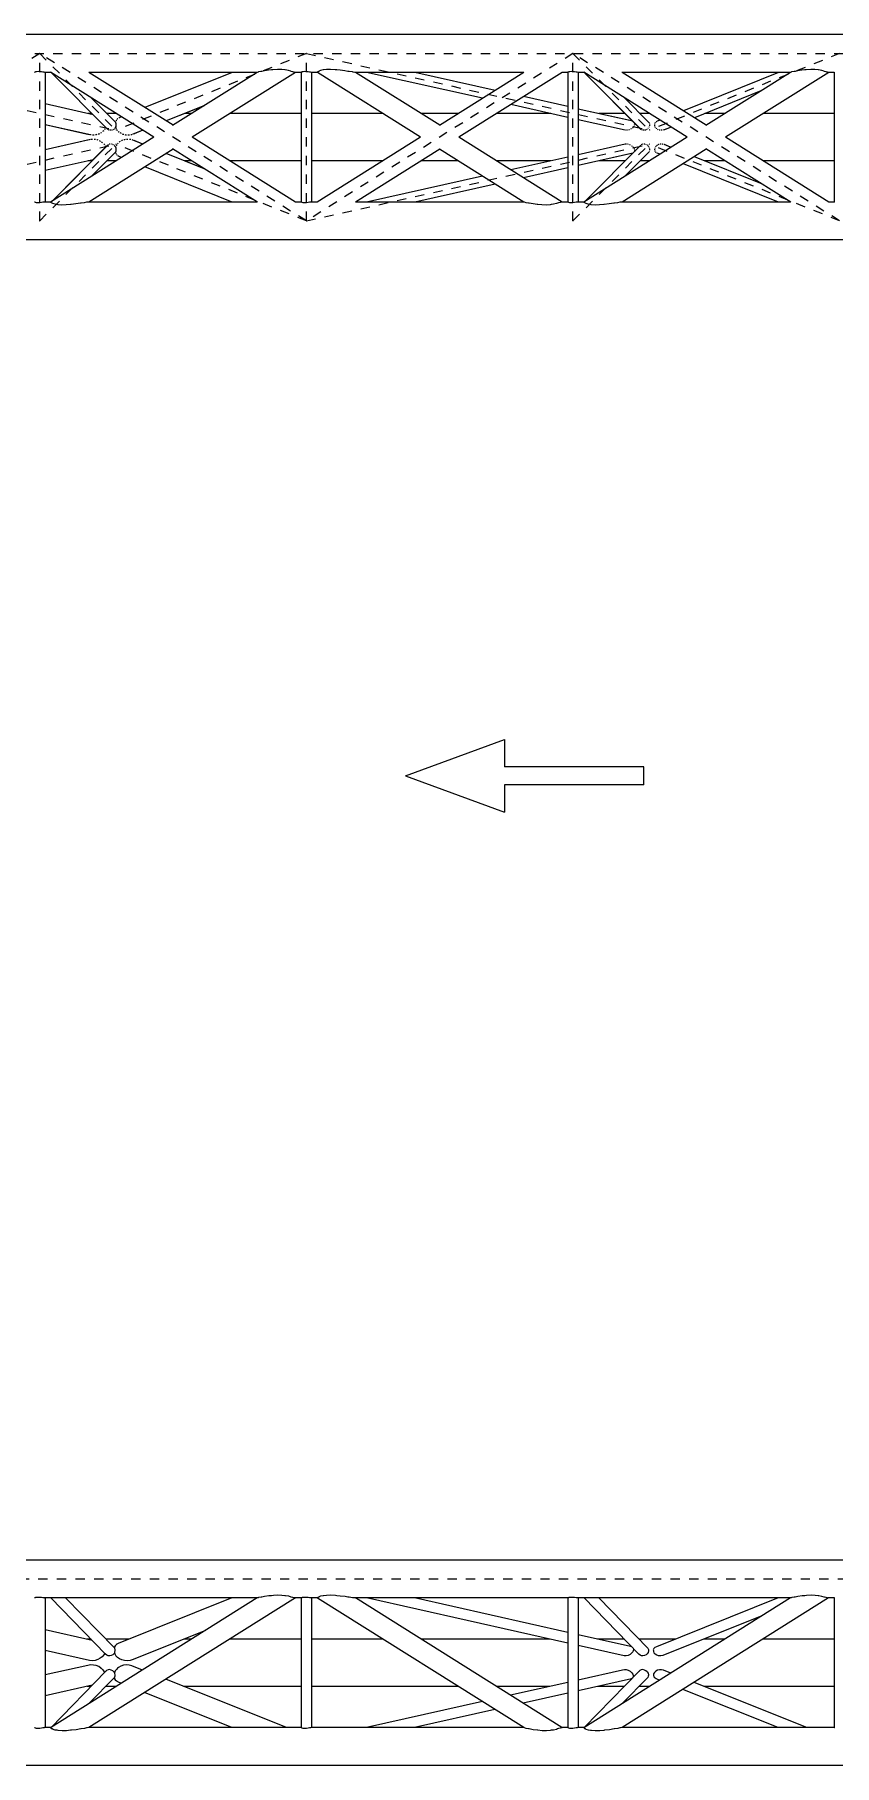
# Model space of a CAD drawing. Header units: millimetres. Extents: x 149919 to 150445, y 136651 to 136866.
# Drawn here: x 150222.56 to 150231.16, y 136741.07 to 136759.68 of the extents above; entities that cross this region are included whole.
import ezdxf

# ---------------------------------------------------------------- set-up
doc = ezdxf.new("R2010")
doc.units = ezdxf.units.MM
doc.header["$LTSCALE"] = 0.25
doc.linetypes.add('CENTER', pattern=[50.8, 31.75, -6.35, 6.35, -6.35])
doc.linetypes.add('XKITLINE00', pattern=[0])

# ---------------------------------------------------------------- blocks, each defined once
blk = doc.blocks.new('çatıı')
at = {"color": 8, "linetype": 'XKITLINE00'}
for p, q in [((9008.6, 10930.6), (7574.7, 10930.6)), ((8074.7, 10890.1), (8074.4, 10890)), ((8075.1, 10890.2), (8074.7, 10890.1)), ((8075.5, 10890.4), (8075.1, 10890.2)), ((8076.8, 10890.6), (8075.5, 10890.4)), ((8078.4, 10890.8), (8076.8, 10890.6)), ((8080.1, 10890.7), (8078.4, 10890.8)), ((8081.9, 10890.5), (8080.1, 10890.7)), ((8083.5, 10890.2), (8081.9, 10890.5)), ((8083.6, 10890.2), (8083.5, 10890.2)), ((8084.8, 10890.1), (8083.6, 10890.2)), ((8085.6, 10889.9), (8084.8, 10890.1)), ((8091.9, 10890), (8085.6, 10890)), ((8085.8, 10890), (8085.6, 10889.9)), ((8085.6, 10889.9), (8085.6, 10889.9)), ((8085.8, 10890), (8085.8, 10750.6)), ((8085.8, 10890), (8085.8, 10750.6)), ((8203, 10820.3), (8091.6, 10890.1)), ((8093, 10889.3), (8152.4, 10829.5)), ((8093.1, 10889.3), (8153.2, 10828.7)), ((8314, 10890), (8132.8, 10890)), ((8223.5, 10833.2), (8133.1, 10890)), ((8287.2, 10890), (8193.3, 10852.2)), ((8314.1, 10890), (8223, 10832.9)), ((8355.2, 10890), (8244.1, 10820.3)), ((8314.9, 10890.2), (8314.1, 10890)), ((8315.3, 10890.4), (8314.9, 10890.2)), ((8318, 10890.9), (8315.3, 10890.4)), ((8319.2, 10891.1), (8318, 10890.9)), ((8321.8, 10891.7), (8319.2, 10891.1)), ((8326.2, 10892.3), (8321.8, 10891.7)), ((8329.3, 10892.6), (8326.2, 10892.3)), ((8331, 10892.8), (8329.3, 10892.6)), ((8335.9, 10893.1), (8331, 10892.8)), ((8340.4, 10893), (8335.9, 10893.1)), ((8343.7, 10892.6), (8340.4, 10893)), ((8344.2, 10892.6), (8343.7, 10892.6)), ((8347.6, 10892), (8344.2, 10892.6)), ((8350.2, 10891.3), (8347.6, 10892)), ((8350.4, 10891.1), (8350.2, 10891.3)), ((8352.3, 10890.7), (8350.4, 10891.1)), ((8353.3, 10890.2), (8352.3, 10890.7)), ((8353.8, 10890.1), (8353.3, 10890.2)), ((8354.8, 10889.9), (8353.8, 10890.1)), ((8361.2, 10890), (8354.6, 10890)), ((8355.1, 10890), (8354.8, 10889.9)), ((8354.8, 10889.9), (8354.8, 10889.9)), ((8361.2, 10890.1), (8361.2, 10750.5)), ((8361.5, 10890.1), (8361.2, 10890)), ((8361.2, 10890), (8361.2, 10750.6)), ((8361.9, 10890.2), (8361.5, 10890.1)), ((8362.3, 10890.4), (8361.9, 10890.2)), ((8363.6, 10890.6), (8362.3, 10890.4)), ((8365.2, 10890.8), (8363.6, 10890.6)), ((8366.9, 10890.7), (8365.2, 10890.8)), ((8368.7, 10890.5), (8366.9, 10890.7)), ((8370.3, 10890.2), (8368.7, 10890.5)), ((8370.4, 10890.2), (8370.3, 10890.2)), ((8371.5, 10890.1), (8370.4, 10890.2)), ((8372.4, 10889.9), (8371.5, 10890.1)), ((8378.8, 10890), (8372.4, 10890)), ((8372.6, 10890), (8372.4, 10889.9)), ((8372.4, 10889.9), (8372.4, 10889.9)), ((8372.6, 10890), (8372.6, 10750.6)), ((8372.6, 10890), (8372.6, 10750.6)), ((8378.9, 10890.2), (8378.7, 10890.1)), ((8378.7, 10890.1), (8378.8, 10889.9)), ((8489.8, 10820.3), (8378.8, 10889.9)), ((8379.1, 10890.7), (8378.9, 10890.2)), ((8380.2, 10891.1), (8379.1, 10890.7)), ((8380.3, 10891.3), (8380.2, 10891.1)), ((8382.1, 10892), (8380.3, 10891.3)), ((8385, 10892.6), (8382.1, 10892)), ((8385.4, 10892.6), (8385, 10892.6)), ((8388.5, 10893), (8385.4, 10892.6)), ((8392.8, 10893.1), (8388.5, 10893)), ((8397.9, 10892.8), (8392.8, 10893.1)), ((8399.8, 10892.6), (8397.9, 10892.8)), ((8403.2, 10892.3), (8399.8, 10892.6)), ((8408.3, 10891.7), (8403.2, 10892.3)), ((8411.4, 10891.1), (8408.3, 10891.7)), ((8412.9, 10890.9), (8411.4, 10891.1)), ((8416.6, 10890.4), (8412.9, 10890.9)), ((8417.3, 10890.2), (8416.6, 10890.4)), ((8418.9, 10890), (8417.3, 10890.2)), ((8419.8, 10889.9), (8418.9, 10890)), ((8600.8, 10890), (8419.2, 10890)), ((8419.9, 10889.9), (8419.8, 10890)), ((8419.9, 10889.9), (8419.8, 10889.9)), ((8510.3, 10833.2), (8419.9, 10889.9)), ((8556.4, 10862.1), (8431.7, 10890)), ((8570, 10870.6), (8483.5, 10890)), ((8570, 10870.6), (8483.6, 10890)), ((8600.9, 10890), (8510.1, 10833)), ((8641.9, 10890), (8530.9, 10820.3)), ((8648, 10890), (8641.7, 10890)), ((8648, 10890.1), (8648, 10750.5)), ((8648.3, 10890.1), (8648, 10890)), ((8648, 10890), (8648, 10750.6)), ((8648.6, 10890.2), (8648.3, 10890.1)), ((8649.1, 10890.4), (8648.6, 10890.2)), ((8650.4, 10890.6), (8649.1, 10890.4)), ((8652, 10890.8), (8650.4, 10890.6)), ((8653.7, 10890.7), (8652, 10890.8)), ((8655.5, 10890.5), (8653.7, 10890.7)), ((8657.1, 10890.2), (8655.5, 10890.5)), ((8657.2, 10890.2), (8657.1, 10890.2)), ((8658.3, 10890.1), (8657.2, 10890.2)), ((8659.2, 10889.9), (8658.3, 10890.1)), ((8665.5, 10890), (8659.2, 10890)), ((8659.4, 10890), (8659.2, 10889.9)), ((8659.2, 10889.9), (8659.2, 10889.9)), ((8659.4, 10890), (8659.4, 10750.6)), ((8659.4, 10890), (8659.4, 10750.6)), ((8776.6, 10820.3), (8665.2, 10890.1)), ((8666.6, 10889.3), (8725.9, 10829.5)), ((8666.6, 10889.3), (8726.8, 10828.7)), ((8887.6, 10890), (8706.4, 10890)), ((8797.1, 10833.2), (8706.7, 10890)), ((8874.9, 10890), (8772.4, 10848.7)), ((8887.7, 10890), (8796.6, 10832.9)), ((8928.8, 10890), (8817.7, 10820.3)), ((8888.5, 10890.2), (8887.7, 10890)), ((8888.9, 10890.4), (8888.5, 10890.2)), ((8891.6, 10890.9), (8888.9, 10890.4)), ((8892.8, 10891.1), (8891.6, 10890.9)), ((8895.3, 10891.7), (8892.8, 10891.1)), ((8899.8, 10892.3), (8895.3, 10891.7)), ((8902.9, 10892.6), (8899.8, 10892.3)), ((8904.6, 10892.8), (8902.9, 10892.6)), ((8909.5, 10893.1), (8904.6, 10892.8)), ((8913.9, 10893), (8909.5, 10893.1)), ((8917.3, 10892.6), (8913.9, 10893)), ((8917.8, 10892.6), (8917.3, 10892.6)), ((8921.2, 10892), (8917.8, 10892.6)), ((8923.8, 10891.3), (8921.2, 10892)), ((8924, 10891.1), (8923.8, 10891.3)), ((8925.9, 10890.7), (8924, 10891.1)), ((8926.9, 10890.2), (8925.9, 10890.7)), ((8927.4, 10890.1), (8926.9, 10890.2)), ((8928.4, 10889.9), (8927.4, 10890.1)), ((8934.8, 10890), (8928.2, 10890)), ((8928.7, 10890), (8928.4, 10889.9)), ((8928.4, 10889.9), (8928.4, 10889.9)), ((8934.8, 10890.1), (8934.8, 10750.5)), ((8935.1, 10890.1), (8934.8, 10890)), ((8934.8, 10890), (8934.8, 10750.6)), ((8855.9, 10870.1), (8784.3, 10841.2)), ((8855.8, 10870), (8784.3, 10841.2)), ((8137.5, 10844.5), (8085.8, 10856)), ((8135.4, 10862.7), (8161.6, 10836.3)), ((8257.2, 10854.3), (8216.2, 10837.8)), ((8257, 10854.2), (8216.2, 10837.8)), ((8648, 10841.6), (8586.7, 10855.3)), ((8648, 10853.2), (8600.3, 10863.9)), ((8648, 10853.2), (8600.3, 10863.9)), ((8718, 10837.5), (8659.4, 10850.6)), ((8716.5, 10837.9), (8659.4, 10850.6)), ((8709, 10862.7), (8735.3, 10836.2)), ((8134.7, 10822.7), (8085.8, 10833.7)), ((8133.3, 10823), (8085.8, 10833.6)), ((8136.3, 10845.7), (8132.2, 10845.7)), ((8150.3, 10828.9), (8149.8, 10828.4)), ((8150.6, 10829.4), (8150.3, 10828.9)), ((8151.3, 10830.6), (8151.3, 10830.5)), ((8162.5, 10845.7), (8152.3, 10845.7)), ((8153.4, 10828.6), (8153.2, 10828.7)), ((8159.7, 10828.7), (8159.1, 10828.4)), ((8159.9, 10828.9), (8159.7, 10828.7)), ((8161, 10829.9), (8160.5, 10829.5)), ((8161.2, 10830.1), (8161, 10829.9)), ((8161, 10829.9), (8161, 10829.9)), ((8161.6, 10836.8), (8161.5, 10836.6)), ((8161.5, 10836.6), (8161.5, 10836.4)), ((8161.8, 10837.1), (8161.6, 10836.8)), ((8161.6, 10836.3), (8161.6, 10836.2)), ((8161.6, 10836.2), (8161.7, 10836.1)), ((8161.8, 10831.5), (8161.6, 10830.8)), ((8161.8, 10831.2), (8161.6, 10830.8)), ((8161.7, 10836.1), (8161.8, 10835.7)), ((8161.8, 10835.7), (8161.9, 10835.5)), ((8161.9, 10831.7), (8161.8, 10831.5)), ((8161.9, 10835.5), (8162, 10835.3)), ((8162, 10832), (8161.9, 10831.6)), ((8161.9, 10830.7), (8162.1, 10830.1)), ((8162, 10835.3), (8162, 10835.1)), ((8162, 10835.1), (8162, 10834.9)), ((8162, 10834.9), (8162, 10834.3)), ((8162.1, 10833.4), (8162, 10832.7)), ((8162, 10833), (8162, 10832.6)), ((8162, 10832.5), (8162, 10832)), ((8162.1, 10834.3), (8162.1, 10833.8)), ((8162.1, 10833.8), (8162.1, 10833.6)), ((8162.1, 10833.6), (8162.1, 10833.4)), ((8162.1, 10830.1), (8162.2, 10829.9)), ((8162.4, 10838.4), (8162.2, 10838)), ((8162.2, 10829.9), (8162.4, 10829.6)), ((8162.8, 10838.8), (8162.4, 10838.4)), ((8163.8, 10839.9), (8163.5, 10839.6)), ((8163.5, 10839.6), (8163.5, 10839.6)), ((8164.3, 10840.2), (8163.8, 10839.9)), ((8165.7, 10841), (8165.2, 10840.8)), ((8168.2, 10842.1), (8165.7, 10841)), ((8243.4, 10845.7), (8235.8, 10845.7)), ((8361.2, 10845.7), (8284.6, 10845.7)), ((8449.3, 10845.7), (8372.6, 10845.7)), ((8530.3, 10845.7), (8490.4, 10845.7)), ((8629.7, 10845.7), (8571.4, 10845.7)), ((8709.8, 10827.7), (8659.4, 10839)), ((8709.9, 10845.7), (8681.6, 10845.7)), ((8716.3, 10829.2), (8715.5, 10828.8)), ((8716.5, 10829.4), (8716.3, 10829.2)), ((8716.9, 10837.8), (8716.5, 10837.9)), ((8717.9, 10830.5), (8717.3, 10830)), ((8718.1, 10830.7), (8717.9, 10830.5)), ((8718.1, 10837.4), (8718, 10837.4)), ((8719.2, 10832), (8718.7, 10831.5)), ((8719.2, 10832.3), (8719.2, 10832)), ((8719.7, 10833.5), (8719.5, 10833.1)), ((8719.8, 10833.7), (8719.7, 10833.5)), ((8719.8, 10833.9), (8719.8, 10833.7)), ((8719.9, 10835.3), (8719.9, 10835.2)), ((8719.9, 10835.2), (8719.9, 10834.6)), ((8736.1, 10845.7), (8725.9, 10845.7)), ((8727, 10828.6), (8726.8, 10828.7)), ((8733.3, 10828.7), (8732.7, 10828.4)), ((8733.5, 10828.9), (8733.3, 10828.7)), ((8734.6, 10829.9), (8734.1, 10829.5)), ((8734.7, 10830.1), (8734.6, 10829.9)), ((8734.6, 10829.9), (8734.6, 10829.9)), ((8735.6, 10831.4), (8735.2, 10830.8)), ((8735.3, 10836.1), (8735.5, 10835.9)), ((8735.5, 10835.9), (8735.7, 10835.4)), ((8735.6, 10831.6), (8735.6, 10831.4)), ((8735.9, 10834.7), (8736, 10834.5)), ((8736, 10833), (8735.9, 10832.4)), ((8736, 10834.5), (8736, 10834)), ((8736, 10833.2), (8736, 10833)), ((8741.6, 10834.7), (8741.4, 10834.2)), ((8741.4, 10834.2), (8741.5, 10834)), ((8741.5, 10833.2), (8741.5, 10832.6)), ((8741.5, 10832.6), (8741.6, 10832.3)), ((8742, 10835.6), (8741.9, 10835.4)), ((8741.9, 10831.6), (8742.2, 10831)), ((8742.4, 10836.1), (8742, 10835.6)), ((8742.2, 10831), (8742.3, 10830.8)), ((8743.2, 10836.8), (8743, 10836.6)), ((8743, 10830.1), (8743.1, 10829.9)), ((8743.1, 10829.9), (8743.4, 10829.6)), ((8743.8, 10837.1), (8743.2, 10836.8)), ((8743.2, 10836.8), (8743.2, 10836.8)), ((8743.6, 10829.4), (8743.4, 10829.6)), ((8747.3, 10838.6), (8744.3, 10837.4)), ((8745.1, 10828.5), (8744.5, 10828.9)), ((8759.2, 10831.1), (8751.6, 10828.1)), ((8759.3, 10831.1), (8752.1, 10828.3)), ((8817, 10845.7), (8795.4, 10845.7)), ((8934.8, 10845.7), (8858.2, 10845.7)), ((8134.9, 10817.9), (8085.8, 10806.9)), ((8133.2, 10817.5), (8085.8, 10806.9)), ((8203, 10820.3), (8091.8, 10750.5)), ((8152.3, 10811), (8093, 10751.2)), ((8153.2, 10811.9), (8093.1, 10751.3)), ((8133.7, 10817.6), (8133.2, 10817.5)), ((8135.5, 10822.7), (8134.7, 10822.7)), ((8136.3, 10818), (8135.5, 10817.9)), ((8137, 10818), (8136.3, 10818)), ((8137.8, 10822.5), (8137, 10822.6)), ((8138.6, 10822.6), (8137.8, 10822.5)), ((8139.3, 10817.9), (8138.6, 10817.9)), ((8140.1, 10817.8), (8139.3, 10817.9)), ((8140.9, 10822.9), (8140.1, 10822.8)), ((8141.6, 10823.1), (8140.9, 10822.9)), ((8142.3, 10817.3), (8141.6, 10817.5)), ((8143, 10817), (8142.3, 10817.3)), ((8143.7, 10823.7), (8143, 10823.5)), ((8144.3, 10824.1), (8143.7, 10823.7)), ((8145, 10816.2), (8144.3, 10816.5)), ((8145.6, 10815.8), (8145, 10816.2)), ((8146.2, 10825.1), (8145.6, 10824.8)), ((8146.7, 10825.5), (8146.2, 10825.1)), ((8147.3, 10814.6), (8146.7, 10815)), ((8147.3, 10814.6), (8147.5, 10814.4)), ((8147.8, 10814.1), (8147.5, 10814.4)), ((8148.4, 10826.8), (8147.8, 10826.4)), ((8148.9, 10827.3), (8148.4, 10826.8)), ((8149.4, 10812.7), (8148.9, 10813.2)), ((8149.4, 10812.7), (8149.8, 10812.2)), ((8150.6, 10811.1), (8151, 10810.6)), ((8151, 10810.6), (8151.3, 10810)), ((8152.6, 10811.2), (8152.3, 10811)), ((8153.6, 10812.1), (8153.4, 10812)), ((8154.1, 10812.3), (8153.6, 10812.1)), ((8154.7, 10827.9), (8154.1, 10828.2)), ((8154.9, 10827.9), (8154.7, 10827.9)), ((8155.1, 10812.7), (8154.9, 10812.7)), ((8155.7, 10812.8), (8155.1, 10812.7)), ((8156.4, 10827.7), (8155.7, 10827.8)), ((8156.6, 10827.7), (8156.4, 10827.7)), ((8156.8, 10812.9), (8156.6, 10812.9)), ((8157.5, 10812.7), (8156.8, 10812.9)), ((8158.1, 10827.9), (8157.5, 10827.8)), ((8158.3, 10828), (8158.1, 10827.9)), ((8158.6, 10812.5), (8158.3, 10812.5)), ((8159.1, 10812.1), (8158.6, 10812.5)), ((8160.1, 10811.6), (8159.9, 10811.7)), ((8160.1, 10811.6), (8160.5, 10811.1)), ((8161.3, 10810.3), (8161.2, 10810.5)), ((8161.3, 10810.3), (8161.6, 10809.7)), ((8162.6, 10811.5), (8162.4, 10811)), ((8163, 10812), (8162.6, 10811.5)), ((8163, 10828.5), (8163.3, 10828)), ((8163.3, 10828), (8163.7, 10827.5)), ((8164.1, 10813.6), (8163.7, 10813.1)), ((8164.6, 10814), (8164.1, 10813.6)), ((8164.6, 10826.5), (8165, 10826.1)), ((8165, 10826.1), (8165.1, 10826.1)), ((8165.6, 10825.7), (8165.1, 10826.1)), ((8166.1, 10815.3), (8165.6, 10814.9)), ((8166.7, 10815.7), (8166.1, 10815.3)), ((8167.2, 10824.5), (8166.7, 10824.9)), ((8167.9, 10824.2), (8167.2, 10824.5)), ((8168.5, 10816.7), (8167.9, 10816.4)), ((8169.2, 10817), (8168.5, 10816.7)), ((8169.8, 10823.3), (8169.2, 10823.6)), ((8170.5, 10823.1), (8169.8, 10823.3)), ((8171.2, 10817.6), (8170.5, 10817.4)), ((8172, 10817.7), (8171.2, 10817.6)), ((8172.7, 10822.6), (8172, 10822.8)), ((8173.5, 10822.6), (8172.7, 10822.6)), ((8174.2, 10818), (8173.5, 10817.9)), ((8175, 10818), (8174.2, 10818)), ((8175.8, 10822.5), (8175, 10822.6)), ((8176.6, 10822.6), (8175.8, 10822.5)), ((8177.3, 10817.9), (8176.6, 10817.9)), ((8178.1, 10817.7), (8177.3, 10817.9)), ((8178.9, 10823), (8178.1, 10822.9)), ((8179.6, 10823.2), (8178.9, 10823)), ((8180.3, 10817.2), (8179.6, 10817.3)), ((8191.1, 10827.7), (8180.3, 10823.4)), ((8191.1, 10812.8), (8180.3, 10817.2)), ((8181.8, 10823.9), (8181.3, 10823.7)), ((8191.2, 10827.7), (8181.8, 10823.9)), ((8191.2, 10812.9), (8181.8, 10816.6)), ((8355.2, 10750.6), (8244.1, 10820.3)), ((8489.8, 10820.3), (8378.6, 10750.5)), ((8641.9, 10750.6), (8530.9, 10820.3)), ((8709.9, 10812.8), (8659.4, 10801.5)), ((8776.6, 10820.3), (8665.4, 10750.5)), ((8726.8, 10811.9), (8666.6, 10751.3)), ((8725.9, 10811), (8666.6, 10751.2)), ((8710.1, 10827.7), (8709.8, 10827.7)), ((8710.4, 10812.9), (8710.1, 10812.8)), ((8711.2, 10812.8), (8710.4, 10812.9)), ((8712.1, 10827.7), (8711.2, 10827.7)), ((8712.4, 10827.8), (8712.1, 10827.7)), ((8712.7, 10812.8), (8712.4, 10812.8)), ((8713.5, 10812.5), (8712.7, 10812.8)), ((8714.3, 10828.2), (8713.5, 10828)), ((8714.5, 10828.3), (8714.3, 10828.2)), ((8714.8, 10812.1), (8714.5, 10812.2)), ((8715.5, 10811.7), (8714.8, 10812.1)), ((8716.7, 10811.1), (8716.5, 10811.2)), ((8716.7, 10811.1), (8717.2, 10810.6)), ((8717.3, 10810.5), (8717.2, 10810.6)), ((8726.2, 10811.2), (8725.9, 10811)), ((8727.2, 10812.1), (8727, 10812)), ((8727.7, 10812.3), (8727.2, 10812.1)), ((8728.3, 10827.9), (8727.7, 10828.2)), ((8728.5, 10827.9), (8728.3, 10827.9)), ((8728.7, 10812.7), (8728.5, 10812.7)), ((8729.3, 10812.8), (8728.7, 10812.7)), ((8730, 10827.7), (8729.3, 10827.8)), ((8730.2, 10827.7), (8730, 10827.7)), ((8730.4, 10812.9), (8730.2, 10812.9)), ((8731.1, 10812.7), (8730.4, 10812.9)), ((8731.7, 10827.9), (8731.1, 10827.8)), ((8731.9, 10828), (8731.7, 10827.9)), ((8732.1, 10812.5), (8731.9, 10812.5)), ((8732.7, 10812.1), (8732.1, 10812.5)), ((8733.7, 10811.6), (8733.5, 10811.7)), ((8733.7, 10811.6), (8734.1, 10811.1)), ((8734.9, 10810.3), (8734.7, 10810.5)), ((8734.9, 10810.3), (8735.2, 10809.7)), ((8743, 10810.5), (8742.4, 10810)), ((8743.8, 10811.3), (8743.6, 10811.1)), ((8744.5, 10811.7), (8743.8, 10811.3)), ((8745.4, 10828.4), (8745.1, 10828.5)), ((8745.6, 10812.3), (8745.4, 10812.2)), ((8746.4, 10812.5), (8745.6, 10812.3)), ((8747.2, 10827.8), (8746.4, 10828)), ((8747.5, 10827.8), (8747.2, 10827.8)), ((8747.8, 10812.8), (8747.5, 10812.8)), ((8748.6, 10812.8), (8747.8, 10812.8)), ((8749.4, 10827.7), (8748.6, 10827.7)), ((8749.7, 10827.7), (8749.4, 10827.7)), ((8750, 10812.8), (8749.7, 10812.8)), ((8750.8, 10812.6), (8750, 10812.8)), ((8751.6, 10828.1), (8750.8, 10827.9)), ((8759.2, 10809.4), (8751.6, 10812.5)), ((8752.1, 10812.3), (8752, 10812.3)), ((8759.3, 10809.4), (8752.1, 10812.3)), ((8928.8, 10750.6), (8817.7, 10820.3)), ((8137.5, 10796.1), (8085.8, 10784.5)), ((8136.3, 10794.9), (8132.2, 10794.9)), ((8223.5, 10807.4), (8133.1, 10750.6)), ((8161.6, 10804.2), (8135.4, 10777.9)), ((8162.5, 10794.9), (8152.3, 10794.9)), ((8161.6, 10809.8), (8161.9, 10809.1)), ((8161.7, 10804.5), (8161.6, 10804.4)), ((8161.6, 10804.4), (8161.6, 10804.2)), ((8161.9, 10809.9), (8161.7, 10809.6)), ((8161.8, 10804.9), (8161.7, 10804.5)), ((8161.9, 10805.1), (8161.8, 10804.9)), ((8161.8, 10803.5), (8161.9, 10803)), ((8161.9, 10809.1), (8161.9, 10808.7)), ((8161.9, 10808.8), (8161.9, 10808.5)), ((8161.9, 10808.5), (8162, 10807.9)), ((8162, 10805.2), (8161.9, 10805.1)), ((8161.9, 10803), (8162.2, 10802.6)), ((8162, 10807.9), (8162.1, 10807.2)), ((8162.1, 10806.7), (8162, 10806.2)), ((8162.1, 10805.6), (8162, 10805.5)), ((8162, 10805.5), (8162, 10805.2)), ((8162.1, 10807.2), (8162.1, 10806.9)), ((8162.1, 10807), (8162.1, 10806.7)), ((8162.1, 10806.2), (8162.1, 10805.8)), ((8162.8, 10801.8), (8163.1, 10801.3)), ((8163.5, 10801), (8163.1, 10801.3)), ((8164.7, 10800), (8164.3, 10800.4)), ((8165.2, 10799.8), (8164.7, 10800)), ((8168.2, 10798.5), (8165.7, 10799.5)), ((8257, 10786.3), (8216.2, 10802.8)), ((8257.2, 10786.2), (8216.2, 10802.7)), ((8314.3, 10750.4), (8223, 10807.7)), ((8243.4, 10794.9), (8235.8, 10794.9)), ((8361.2, 10794.9), (8284.6, 10794.9)), ((8449.3, 10794.9), (8372.6, 10794.9)), ((8510.3, 10807.4), (8419.8, 10750.6)), ((8530.3, 10794.9), (8490.4, 10794.9)), ((8600.8, 10750.6), (8510.1, 10807.5)), ((8629.7, 10794.9), (8571.4, 10794.9)), ((8648, 10799), (8586.7, 10785.3)), ((8717.9, 10803), (8659.4, 10789.9)), ((8716.6, 10802.7), (8659.4, 10789.9)), ((8709.9, 10794.9), (8681.6, 10794.9)), ((8797.1, 10807.4), (8706.7, 10750.6)), ((8735.2, 10804.3), (8709, 10777.9)), ((8718, 10803.1), (8717.9, 10803)), ((8718.3, 10809.7), (8718.1, 10809.8)), ((8718.3, 10809.7), (8718.7, 10809.1)), ((8719.2, 10808.3), (8719.4, 10808.1)), ((8719.4, 10808.1), (8719.5, 10807.5)), ((8719.9, 10805), (8719.7, 10804.7)), ((8719.8, 10806.7), (8719.9, 10806.5)), ((8719.9, 10806.5), (8719.9, 10805.9)), ((8719.9, 10805.2), (8719.9, 10805)), ((8736.1, 10794.9), (8725.9, 10794.9)), ((8735.3, 10804.5), (8735.2, 10804.3)), ((8735.6, 10809), (8735.8, 10808.8)), ((8735.9, 10805.6), (8735.7, 10805.1)), ((8735.8, 10808.8), (8735.9, 10808.2)), ((8735.9, 10805.8), (8735.9, 10805.6)), ((8736, 10807.4), (8736.1, 10807.1)), ((8736.1, 10807), (8736, 10806.6)), ((8736.1, 10807.1), (8736.1, 10807)), ((8741.5, 10807), (8741.4, 10806.8)), ((8741.4, 10806.8), (8741.5, 10806.6)), ((8741.5, 10807.4), (8741.5, 10807)), ((8741.9, 10809), (8741.6, 10808.4)), ((8741.6, 10808.4), (8741.6, 10808.2)), ((8741.6, 10805.9), (8741.8, 10805.3)), ((8741.8, 10805.3), (8741.9, 10805.1)), ((8742.4, 10810), (8742.3, 10809.8)), ((8742.4, 10804.5), (8742.8, 10804)), ((8743, 10803.9), (8742.8, 10804)), ((8744.3, 10803.1), (8743.8, 10803.5)), ((8747.3, 10801.9), (8744.3, 10803.1)), ((8874.9, 10750.6), (8772.4, 10791.8)), ((8855.9, 10770.5), (8784.3, 10799.3)), ((8855.8, 10770.5), (8784.3, 10799.3)), ((8817, 10794.9), (8795.4, 10794.9)), ((8887.9, 10750.4), (8796.6, 10807.7)), ((8934.8, 10794.9), (8858.2, 10794.9)), ((8287.2, 10750.6), (8193.3, 10788.4)), ((8556.4, 10778.5), (8431.7, 10750.6)), ((8648, 10787.4), (8600.3, 10776.7)), ((8648, 10787.4), (8600.3, 10776.7)), ((8570, 10769.9), (8483.5, 10750.6)), ((8570, 10769.9), (8483.6, 10750.6)), ((8074.7, 10750.4), (8074.4, 10750.6)), ((8075.1, 10750.4), (8074.7, 10750.4)), ((8075.5, 10750.2), (8075.1, 10750.4)), ((8076.8, 10749.9), (8075.5, 10750.2)), ((8078.4, 10749.8), (8076.8, 10749.9)), ((8080.1, 10749.8), (8078.4, 10749.8)), ((8081.9, 10750), (8080.1, 10749.8)), ((8083.5, 10750.3), (8081.9, 10750)), ((8083.6, 10750.4), (8083.5, 10750.3)), ((8084.8, 10750.5), (8083.6, 10750.4)), ((8085.6, 10750.6), (8084.8, 10750.5)), ((8085.8, 10750.6), (8085.6, 10750.7)), ((8085.6, 10750.7), (8085.6, 10750.6)), ((8091.9, 10750.6), (8085.6, 10750.6)), ((8092.1, 10750.4), (8091.8, 10750.5)), ((8092.1, 10750.4), (8092, 10750.2)), ((8092.8, 10749.6), (8092, 10750.2)), ((8093.4, 10749.4), (8092.8, 10749.6)), ((8094.3, 10748.9), (8093.4, 10749.4)), ((8096.6, 10748.2), (8094.3, 10748.9)), ((8098.8, 10747.9), (8096.6, 10748.2)), ((8099.8, 10747.7), (8098.8, 10747.9)), ((8103.8, 10747.4), (8099.8, 10747.7)), ((8108.5, 10747.5), (8103.8, 10747.4)), ((8113.2, 10747.9), (8108.5, 10747.5)), ((8113.8, 10748), (8113.2, 10747.9)), ((8119, 10748.5), (8113.8, 10748)), ((8124, 10749.3), (8119, 10748.5)), ((8124.7, 10749.4), (8124, 10749.3)), ((8128.1, 10749.9), (8124.7, 10749.4)), ((8130.6, 10750.4), (8128.1, 10749.9)), ((8131.2, 10750.4), (8130.6, 10750.4)), ((8132.8, 10750.6), (8131.2, 10750.4)), ((8314, 10750.6), (8132.5, 10750.6)), ((8133, 10750.7), (8132.8, 10750.6)), ((8133, 10750.7), (8133, 10750.6)), ((8361.2, 10750.6), (8354.9, 10750.6)), ((8361.5, 10750.4), (8361.2, 10750.6)), ((8361.9, 10750.4), (8361.5, 10750.4)), ((8362.3, 10750.2), (8361.9, 10750.4)), ((8363.6, 10749.9), (8362.3, 10750.2)), ((8365.2, 10749.8), (8363.6, 10749.9)), ((8366.9, 10749.8), (8365.2, 10749.8)), ((8368.7, 10750), (8366.9, 10749.8)), ((8370.3, 10750.3), (8368.7, 10750)), ((8370.4, 10750.4), (8370.3, 10750.3)), ((8371.5, 10750.5), (8370.4, 10750.4)), ((8372.4, 10750.6), (8371.5, 10750.5)), ((8372.6, 10750.6), (8372.4, 10750.7)), ((8372.4, 10750.7), (8372.4, 10750.6)), ((8378.7, 10750.6), (8372.4, 10750.6)), ((8600.9, 10750.6), (8419.6, 10750.6)), ((8601.3, 10750.4), (8600.8, 10750.6)), ((8601.6, 10750.4), (8601.3, 10750.4)), ((8603.3, 10749.9), (8601.6, 10750.4)), ((8605.9, 10749.4), (8603.3, 10749.9)), ((8606.5, 10749.3), (8605.9, 10749.4)), ((8610.7, 10748.5), (8606.5, 10749.3)), ((8615.3, 10748), (8610.7, 10748.5)), ((8615.9, 10747.9), (8615.3, 10748)), ((8620.3, 10747.5), (8615.9, 10747.9)), ((8625, 10747.4), (8620.3, 10747.5)), ((8629.1, 10747.7), (8625, 10747.4)), ((8630.3, 10747.9), (8629.1, 10747.7)), ((8632.8, 10748.2), (8630.3, 10747.9)), ((8635.8, 10748.9), (8632.8, 10748.2)), ((8637.2, 10749.4), (8635.8, 10748.9)), ((8638.1, 10749.6), (8637.2, 10749.4)), ((8639.9, 10750.2), (8638.1, 10749.6)), ((8640.1, 10750.4), (8639.9, 10750.2)), ((8641.2, 10750.5), (8640.1, 10750.4)), ((8641.6, 10750.7), (8641.2, 10750.5)), ((8648, 10750.6), (8641.3, 10750.6)), ((8641.9, 10750.6), (8641.6, 10750.7)), ((8641.9, 10750.6), (8641.9, 10750.6)), ((8648.3, 10750.4), (8648, 10750.6)), ((8648.6, 10750.4), (8648.3, 10750.4)), ((8649.1, 10750.2), (8648.6, 10750.4)), ((8650.4, 10749.9), (8649.1, 10750.2)), ((8652, 10749.8), (8650.4, 10749.9)), ((8653.7, 10749.8), (8652, 10749.8)), ((8655.5, 10750), (8653.7, 10749.8)), ((8657.1, 10750.3), (8655.5, 10750)), ((8657.2, 10750.4), (8657.1, 10750.3)), ((8658.3, 10750.5), (8657.2, 10750.4)), ((8659.2, 10750.6), (8658.3, 10750.5)), ((8659.4, 10750.6), (8659.2, 10750.7)), ((8659.2, 10750.7), (8659.2, 10750.6)), ((8665.5, 10750.6), (8659.2, 10750.6)), ((8665.7, 10750.4), (8665.4, 10750.5)), ((8665.7, 10750.4), (8665.6, 10750.2)), ((8666.4, 10749.6), (8665.6, 10750.2)), ((8667, 10749.4), (8666.4, 10749.6)), ((8667.9, 10748.9), (8667, 10749.4)), ((8670.2, 10748.2), (8667.9, 10748.9)), ((8672.4, 10747.9), (8670.2, 10748.2)), ((8673.4, 10747.7), (8672.4, 10747.9)), ((8677.4, 10747.4), (8673.4, 10747.7)), ((8682.1, 10747.5), (8677.4, 10747.4)), ((8686.8, 10747.9), (8682.1, 10747.5)), ((8687.4, 10748), (8686.8, 10747.9)), ((8692.6, 10748.5), (8687.4, 10748)), ((8697.6, 10749.3), (8692.6, 10748.5)), ((8698.3, 10749.4), (8697.6, 10749.3)), ((8701.6, 10749.9), (8698.3, 10749.4)), ((8704.2, 10750.4), (8701.6, 10749.9)), ((8704.7, 10750.4), (8704.2, 10750.4)), ((8706.4, 10750.6), (8704.7, 10750.4)), ((8887.6, 10750.6), (8706, 10750.6)), ((8706.6, 10750.7), (8706.4, 10750.6)), ((8706.6, 10750.7), (8706.6, 10750.6)), ((8934.8, 10750.6), (8928.5, 10750.6)), ((8935.1, 10750.4), (8934.8, 10750.6)), ((9008.6, 10710), (7574.7, 10710)), ((9008.6, 9290.6), (7574.7, 9290.6)), ((8074.7, 9250.1), (8074.4, 9250)), ((8075.1, 9250.1), (8074.7, 9250.1)), ((8075.5, 9250.3), (8075.1, 9250.1)), ((8076.8, 9250.5), (8075.5, 9250.3)), ((8078.4, 9250.6), (8076.8, 9250.5)), ((8080.1, 9250.6), (8078.4, 9250.6)), ((8081.9, 9250.4), (8080.1, 9250.6)), ((8083.5, 9250.1), (8081.9, 9250.4)), ((8083.6, 9250.1), (8083.5, 9250.1)), ((8084.8, 9250), (8083.6, 9250.1)), ((8085.6, 9249.9), (8084.8, 9250)), ((8314.1, 9250), (8085.1, 9250)), ((8085.4, 9250), (8085.3, 9249.9)), ((8085.8, 9250), (8085.6, 9249.9)), ((8085.6, 9249.9), (8085.6, 9249.9)), ((8085.8, 9250), (8085.8, 9110.6)), ((8314.1, 9250), (8091.7, 9110.4)), ((8092.1, 9250), (8151, 9189.7)), ((8107.9, 9250), (8160.4, 9196.2)), ((8355.1, 9250), (8133, 9110.6)), ((8286.7, 9250), (8164.4, 9201)), ((8314.9, 9250.1), (8314.1, 9250)), ((8315.5, 9250.3), (8314.9, 9250.1)), ((8318.2, 9250.8), (8315.5, 9250.3)), ((8319.1, 9250.9), (8318.2, 9250.8)), ((8322, 9251.5), (8319.1, 9250.9)), ((8326.5, 9252.1), (8322, 9251.5)), ((8329.3, 9252.4), (8326.5, 9252.1)), ((8331.4, 9252.6), (8329.3, 9252.4)), ((8336.3, 9252.9), (8331.4, 9252.6)), ((8340.7, 9252.7), (8336.3, 9252.9)), ((8343.7, 9252.4), (8340.7, 9252.7)), ((8344.5, 9252.3), (8343.7, 9252.4)), ((8347.9, 9251.8), (8344.5, 9252.3)), ((8350.4, 9251), (8347.9, 9251.8)), ((8350.5, 9250.9), (8350.4, 9251)), ((8352.5, 9250.5), (8350.5, 9250.9)), ((8353.4, 9250.1), (8352.5, 9250.5)), ((8354, 9250.1), (8353.4, 9250.1)), ((8354.9, 9249.9), (8354, 9250.1)), ((8361.3, 9250), (8354.5, 9250)), ((8355.1, 9250), (8354.9, 9249.9)), ((8354.9, 9249.9), (8354.9, 9249.9)), ((8361.5, 9250.1), (8361.2, 9250)), ((8361.2, 9250), (8361.2, 9110.5)), ((8361.9, 9250.1), (8361.5, 9250.1)), ((8362.3, 9250.3), (8361.9, 9250.1)), ((8363.6, 9250.5), (8362.3, 9250.3)), ((8365.2, 9250.6), (8363.6, 9250.5)), ((8366.9, 9250.6), (8365.2, 9250.6)), ((8368.7, 9250.4), (8366.9, 9250.6)), ((8370.3, 9250.1), (8368.7, 9250.4)), ((8370.4, 9250.1), (8370.3, 9250.1)), ((8371.5, 9250), (8370.4, 9250.1)), ((8372.4, 9249.9), (8371.5, 9250)), ((8378.8, 9250), (8371.9, 9250)), ((8372.2, 9250), (8372.1, 9249.9)), ((8372.6, 9250), (8372.4, 9249.9)), ((8372.4, 9249.9), (8372.4, 9249.9)), ((8372.6, 9250), (8372.6, 9110.6)), ((8378.7, 9250.1), (8378.8, 9249.9)), ((8378.9, 9250.1), (8378.7, 9250.1)), ((8600.8, 9110.6), (8378.8, 9249.9)), ((8379.2, 9250.5), (8378.9, 9250.1)), ((8380.3, 9250.9), (8379.2, 9250.5)), ((8380.4, 9251.1), (8380.3, 9250.9)), ((8382.3, 9251.8), (8380.4, 9251.1)), ((8385.1, 9252.3), (8382.3, 9251.8)), ((8385.4, 9252.3), (8385.1, 9252.3)), ((8388.7, 9252.7), (8385.4, 9252.3)), ((8393.1, 9252.8), (8388.7, 9252.7)), ((8398.1, 9252.5), (8393.1, 9252.8)), ((8399.8, 9252.3), (8398.1, 9252.5)), ((8403.4, 9252), (8399.8, 9252.3)), ((8408.5, 9251.4), (8403.4, 9252)), ((8411.4, 9250.9), (8408.5, 9251.4)), ((8413, 9250.7), (8411.4, 9250.9)), ((8416.6, 9250.2), (8413, 9250.7)), ((8417.3, 9250.1), (8416.6, 9250.2)), ((8418.9, 9250), (8417.3, 9250.1)), ((8419.7, 9249.9), (8418.9, 9250)), ((8648.1, 9250), (8419, 9250)), ((8419.8, 9250), (8419.7, 9249.9)), ((8641.8, 9110.6), (8419.8, 9250)), ((8648, 9201.3), (8431.5, 9250)), ((8648, 9213), (8483.2, 9250)), ((8648.3, 9250.1), (8648, 9250)), ((8648, 9250), (8648, 9110.5)), ((8648.7, 9250.1), (8648.3, 9250.1)), ((8649.1, 9250.3), (8648.7, 9250.1)), ((8650.4, 9250.5), (8649.1, 9250.3)), ((8652, 9250.6), (8650.4, 9250.5)), ((8653.7, 9250.6), (8652, 9250.6)), ((8655.5, 9250.4), (8653.7, 9250.6)), ((8657.1, 9250.1), (8655.5, 9250.4)), ((8657.2, 9250.1), (8657.1, 9250.1)), ((8658.3, 9250), (8657.2, 9250.1)), ((8659.2, 9249.9), (8658.3, 9250)), ((8887.7, 9250), (8658.7, 9250)), ((8659, 9250), (8658.9, 9249.9)), ((8659.4, 9250), (8659.2, 9249.9)), ((8659.2, 9249.9), (8659.2, 9249.9)), ((8659.4, 9250), (8659.4, 9110.6)), ((8887.7, 9250), (8665.3, 9110.4)), ((8665.7, 9250), (8724.6, 9189.7)), ((8681.5, 9250), (8734.1, 9196.1)), ((8928.7, 9250), (8706.6, 9110.6)), ((8874.5, 9250), (8743.5, 9197.6)), ((8888.4, 9250.1), (8887.7, 9250)), ((8889, 9250.3), (8888.4, 9250.1)), ((8891.7, 9250.8), (8889, 9250.3)), ((8892.7, 9250.9), (8891.7, 9250.8)), ((8895.6, 9251.5), (8892.7, 9250.9)), ((8900.1, 9252.1), (8895.6, 9251.5)), ((8902.9, 9252.3), (8900.1, 9252.1)), ((8904.9, 9252.6), (8902.9, 9252.3)), ((8909.8, 9252.8), (8904.9, 9252.6)), ((8914.2, 9252.7), (8909.8, 9252.8)), ((8917.3, 9252.3), (8914.2, 9252.7)), ((8918.1, 9252.3), (8917.3, 9252.3)), ((8921.4, 9251.7), (8918.1, 9252.3)), ((8924, 9251), (8921.4, 9251.7)), ((8924.1, 9250.9), (8924, 9251)), ((8926.1, 9250.5), (8924.1, 9250.9)), ((8927, 9250.1), (8926.1, 9250.5)), ((8927.5, 9250.1), (8927, 9250.1)), ((8928.5, 9249.9), (8927.5, 9250.1)), ((8934.9, 9250), (8928.1, 9250)), ((8928.6, 9250), (8928.5, 9249.9)), ((8928.5, 9249.9), (8928.5, 9249.9)), ((8935.1, 9250.1), (8934.8, 9250)), ((8934.8, 9250), (8934.8, 9110.5)), ((8857, 9230.7), (8750.3, 9188)), ((8136.7, 9204.4), (8085.8, 9215.8)), ((8258.5, 9215.1), (8180.5, 9183.9)), ((8715.4, 9197.8), (8659.4, 9210.4)), ((8133.7, 9182.7), (8085.8, 9193.4)), ((8135.4, 9205.7), (8130.8, 9205.7)), ((8176, 9205.7), (8151.2, 9205.7)), ((8160.3, 9196.7), (8160.2, 9196.6)), ((8160.2, 9196.6), (8160.2, 9196.4)), ((8161.1, 9198.4), (8160.3, 9196.7)), ((8160.4, 9196.2), (8160.6, 9195.5)), ((8160.7, 9191.7), (8160.4, 9190.7)), ((8160.6, 9195.5), (8160.8, 9195.1)), ((8160.8, 9193.4), (8160.7, 9191.7)), ((8160.8, 9195.1), (8160.9, 9193.6)), ((8160.9, 9193.6), (8160.8, 9193.4)), ((8162.2, 9199.6), (8161.1, 9198.4)), ((8162.5, 9199.9), (8162.2, 9199.6)), ((8164.4, 9201), (8162.5, 9199.9)), ((8243.5, 9205.7), (8235, 9205.7)), ((8361.2, 9205.7), (8284.5, 9205.7)), ((8449.3, 9205.7), (8372.6, 9205.7)), ((8628.7, 9205.7), (8490.4, 9205.7)), ((8708.8, 9187.7), (8659.4, 9198.8)), ((8709, 9205.7), (8680.5, 9205.7)), ((8717.1, 9197.4), (8715.4, 9197.8)), ((8718.1, 9192), (8716.8, 9190.5)), ((8717.3, 9197.2), (8717.1, 9197.4)), ((8718.6, 9193.5), (8718.1, 9192)), ((8718.4, 9196.1), (8718.8, 9195.2)), ((8718.7, 9193.7), (8718.6, 9193.5)), ((8718.8, 9195.2), (8718.7, 9193.7)), ((8763.8, 9205.7), (8724.8, 9205.7)), ((8734.5, 9191.5), (8733.6, 9190)), ((8734.1, 9196.1), (8734.8, 9194.7)), ((8734.9, 9193.2), (8734.5, 9191.5)), ((8734.8, 9194.7), (8734.8, 9193.5)), ((8734.8, 9193.5), (8734.9, 9193.2)), ((8740.7, 9195.6), (8740.1, 9194.1)), ((8740.1, 9194.1), (8740.2, 9193.5)), ((8740.2, 9193.5), (8740.2, 9192.5)), ((8740.2, 9192.5), (8740.8, 9190.9)), ((8741.8, 9196.7), (8740.7, 9195.6)), ((8741.9, 9196.8), (8741.8, 9196.7)), ((8743.5, 9197.6), (8741.9, 9196.8)), ((8817.1, 9205.7), (8794.4, 9205.7)), ((8934.8, 9205.7), (8858.1, 9205.7)), ((8131.8, 9177.5), (8085.8, 9167.2)), ((8134.9, 9178), (8131.8, 9177.5)), ((8136.8, 9182.5), (8133.7, 9182.7)), ((8138, 9177.9), (8134.9, 9178)), ((8139.8, 9182.8), (8136.8, 9182.5)), ((8141, 9177.3), (8138, 9177.9)), ((8142.6, 9183.7), (8139.8, 9182.8)), ((8143.7, 9176.2), (8141, 9177.3)), ((8145.2, 9185.1), (8142.6, 9183.7)), ((8146, 9174.6), (8143.7, 9176.2)), ((8146.3, 9186.1), (8145.2, 9185.1)), ((8146, 9174.6), (8146.2, 9174.4)), ((8148.1, 9172.7), (8146.2, 9174.4)), ((8147.3, 9186.8), (8146.3, 9186.1)), ((8149.2, 9188.8), (8147.3, 9186.8)), ((8149.7, 9189.9), (8149.2, 9188.8)), ((8150.2, 9190.5), (8149.7, 9189.9)), ((8150.9, 9189.8), (8151, 9189.7)), ((8152.2, 9188.5), (8151, 9189.7)), ((8153.7, 9187.8), (8152.2, 9188.5)), ((8155.3, 9172.9), (8153.6, 9172.7)), ((8155.4, 9187.6), (8153.7, 9187.8)), ((8157.1, 9172.5), (8155.3, 9172.9)), ((8157.1, 9188), (8155.4, 9187.6)), ((8158.7, 9188.8), (8157.1, 9188)), ((8159.8, 9189.9), (8158.7, 9188.8)), ((8160, 9190), (8159.8, 9189.9)), ((8160.4, 9190.7), (8160, 9190)), ((8160.5, 9191), (8160.8, 9190.1)), ((8160.8, 9190.1), (8160.9, 9189.9)), ((8160.9, 9189.9), (8162, 9187.9)), ((8162.9, 9173.6), (8161.4, 9171.5)), ((8162, 9187.9), (8163.7, 9186.1)), ((8163.9, 9174.4), (8162.9, 9173.6)), ((8163.7, 9186.1), (8163.7, 9186)), ((8165.9, 9184.4), (8163.7, 9186)), ((8164.9, 9175.3), (8163.9, 9174.4)), ((8167.3, 9176.7), (8164.9, 9175.3)), ((8168.5, 9183.3), (8165.9, 9184.4)), ((8170.1, 9177.6), (8167.3, 9176.7)), ((8171.4, 9182.6), (8168.5, 9183.3)), ((8173.1, 9178), (8170.1, 9177.6)), ((8174.5, 9182.5), (8171.4, 9182.6)), ((8176.2, 9177.8), (8173.1, 9178)), ((8177.5, 9182.9), (8174.5, 9182.5)), ((8179.2, 9177.1), (8176.2, 9177.8)), ((8180.5, 9183.9), (8177.5, 9182.9)), ((8190.7, 9172.5), (8179.2, 9177.1)), ((8709, 9172.8), (8706.9, 9172.4)), ((8711, 9187.7), (8708.8, 9187.7)), ((8711.3, 9172.7), (8709, 9172.8)), ((8713.2, 9188.2), (8711, 9187.7)), ((8715.2, 9189.1), (8713.2, 9188.2)), ((8716, 9189.9), (8715.2, 9189.1)), ((8716.8, 9190.5), (8716, 9189.9)), ((8724.5, 9189.8), (8724.6, 9189.7)), ((8725.8, 9188.5), (8724.6, 9189.7)), ((8727.3, 9187.8), (8725.8, 9188.5)), ((8728.9, 9172.9), (8727.2, 9172.7)), ((8729, 9187.6), (8727.3, 9187.8)), ((8730.7, 9172.5), (8728.9, 9172.9)), ((8730.7, 9188), (8729, 9187.6)), ((8732.3, 9188.8), (8730.7, 9188)), ((8733.4, 9189.9), (8732.3, 9188.8)), ((8733.6, 9190), (8733.4, 9189.9)), ((8740.8, 9190.9), (8741.8, 9189.9)), ((8741.8, 9189.9), (8742.1, 9189.5)), ((8743.8, 9188.4), (8742.1, 9189.5)), ((8745.8, 9187.8), (8743.8, 9188.4)), ((8746.6, 9172.8), (8744.5, 9172.3)), ((8748.1, 9187.6), (8745.8, 9187.8)), ((8748.9, 9172.8), (8746.6, 9172.8)), ((8750.3, 9188), (8748.1, 9187.6)), ((8751, 9172.2), (8748.9, 9172.8)), ((8136.7, 9156.1), (8085.8, 9144.7)), ((8150.9, 9170.8), (8092.3, 9110.8)), ((8135.4, 9154.9), (8131, 9154.9)), ((8160.4, 9164.3), (8133.1, 9136.4)), ((8148.1, 9172.7), (8149.6, 9170.6)), ((8149.6, 9170.6), (8150.1, 9169.9)), ((8152.1, 9171.9), (8150.9, 9170.8)), ((8150.9, 9170.8), (8150.9, 9170.7)), ((8162.5, 9154.9), (8151.2, 9154.9)), ((8153.6, 9172.7), (8152.1, 9171.9)), ((8158.6, 9171.7), (8157.1, 9172.5)), ((8159.8, 9170.6), (8158.6, 9171.7)), ((8159.9, 9170.4), (8159.8, 9170.6)), ((8159.9, 9170.4), (8160.4, 9169.6)), ((8160.3, 9164.2), (8160.5, 9163.8)), ((8160.4, 9169.6), (8160.7, 9168.8)), ((8160.6, 9165.1), (8160.4, 9164.3)), ((8161, 9170.6), (8160.5, 9169.4)), ((8160.5, 9163.8), (8160.7, 9163)), ((8160.8, 9165.4), (8160.6, 9165.1)), ((8160.7, 9168.8), (8160.8, 9167.2)), ((8160.7, 9163), (8161.8, 9161.3)), ((8160.8, 9167.2), (8160.8, 9167)), ((8160.8, 9167), (8160.8, 9165.4)), ((8161.4, 9171.5), (8161, 9170.6)), ((8162.3, 9160.9), (8161.8, 9161.3)), ((8163.5, 9160), (8162.3, 9160.9)), ((8165.6, 9159.1), (8163.5, 9160)), ((8167.8, 9158.2), (8165.6, 9159.1)), ((8345.6, 9110.6), (8215.8, 9162.5)), ((8361.2, 9154.9), (8234.9, 9154.9)), ((8530.3, 9154.9), (8372.6, 9154.9)), ((8628.8, 9154.9), (8571.3, 9154.9)), ((8648, 9159.2), (8586.5, 9145.4)), ((8706.9, 9172.4), (8659.4, 9161.7)), ((8716.5, 9163), (8659.4, 9150.2)), ((8724.5, 9170.8), (8665.9, 9110.8)), ((8709, 9154.9), (8680.4, 9154.9)), ((8734.1, 9164.4), (8706.7, 9136.4)), ((8713.5, 9172.1), (8711.3, 9172.7)), ((8715.4, 9171), (8713.5, 9172.1)), ((8715.4, 9171), (8715.8, 9170.6)), ((8717, 9169.6), (8715.8, 9170.6)), ((8717.6, 9163.7), (8716.5, 9163)), ((8717, 9169.6), (8718, 9168)), ((8718.5, 9165), (8717.8, 9163.9)), ((8718, 9168), (8718.3, 9167)), ((8718.3, 9167), (8718.6, 9166.4)), ((8718.6, 9166.4), (8718.5, 9165)), ((8724.5, 9170.8), (8724.4, 9170.7)), ((8725.7, 9171.9), (8724.5, 9170.8)), ((8736.1, 9154.9), (8724.8, 9154.9)), ((8727.2, 9172.7), (8725.7, 9171.9)), ((8732.2, 9171.7), (8730.7, 9172.5)), ((8733.4, 9170.6), (8732.2, 9171.7)), ((8733.5, 9170.4), (8733.4, 9170.6)), ((8733.5, 9170.4), (8734.4, 9169)), ((8734.7, 9165.8), (8734.1, 9164.4)), ((8734.4, 9169), (8734.8, 9167.3)), ((8734.8, 9167), (8734.7, 9165.8)), ((8734.8, 9167.3), (8734.8, 9167)), ((8740.3, 9167), (8740.2, 9166.8)), ((8740.2, 9166.8), (8740.6, 9165.3)), ((8740.4, 9168.4), (8740.3, 9167)), ((8741.3, 9169.9), (8740.4, 9168.4)), ((8740.6, 9165.3), (8741.6, 9164)), ((8742, 9170.6), (8741.3, 9169.9)), ((8742.1, 9163.8), (8741.6, 9164)), ((8742.7, 9171.3), (8742, 9170.6)), ((8743.2, 9163.1), (8742.1, 9163.8)), ((8744.5, 9172.3), (8742.7, 9171.3)), ((8746.9, 9161.6), (8743.2, 9163.1)), ((8758.8, 9169.1), (8751, 9172.2)), ((8905.1, 9110.6), (8783.9, 9159.1)), ((8934.8, 9154.9), (8794.4, 9154.9)), ((8286.8, 9110.6), (8192.9, 9148.2)), ((8556.2, 9138.6), (8431.5, 9110.6)), ((8648, 9147.6), (8600.1, 9136.8)), ((8874.5, 9110.6), (8772, 9151.6)), ((8569.8, 9130), (8483.1, 9110.6)), ((8074.7, 9110.3), (8074.4, 9110.5)), ((8075.1, 9110.3), (8074.7, 9110.3)), ((8075.5, 9110), (8075.1, 9110.3)), ((8076.8, 9109.8), (8075.5, 9110)), ((8078.4, 9109.6), (8076.8, 9109.8)), ((8080.1, 9109.7), (8078.4, 9109.6)), ((8081.9, 9109.9), (8080.1, 9109.7)), ((8083.5, 9110.2), (8081.9, 9109.9)), ((8083.6, 9110.3), (8083.5, 9110.2)), ((8084.8, 9110.4), (8083.6, 9110.3)), ((8085.6, 9110.6), (8084.8, 9110.4)), ((8092, 9110.6), (8085.4, 9110.6)), ((8085.8, 9110.6), (8085.6, 9110.7)), ((8085.6, 9110.7), (8085.6, 9110.6)), ((8092.1, 9110.3), (8091.7, 9110.4)), ((8092.1, 9110.3), (8092, 9110)), ((8092.9, 9109.4), (8092, 9110)), ((8093.4, 9109.3), (8092.9, 9109.4)), ((8094.4, 9108.6), (8093.4, 9109.3)), ((8096.8, 9107.9), (8094.4, 9108.6)), ((8098.8, 9107.7), (8096.8, 9107.9)), ((8100, 9107.4), (8098.8, 9107.7)), ((8104.1, 9107.1), (8100, 9107.4)), ((8108.9, 9107.3), (8104.1, 9107.1)), ((8113.2, 9107.7), (8108.9, 9107.3)), ((8114.2, 9107.7), (8113.2, 9107.7)), ((8119.3, 9108.3), (8114.2, 9107.7)), ((8124.3, 9109.2), (8119.3, 9108.3)), ((8124.8, 9109.3), (8124.3, 9109.2)), ((8128.3, 9109.8), (8124.8, 9109.3)), ((8130.6, 9110.3), (8128.3, 9109.8)), ((8131.3, 9110.3), (8130.6, 9110.3)), ((8132.9, 9110.6), (8131.3, 9110.3)), ((8361.2, 9110.6), (8132.7, 9110.6)), ((8133, 9110.7), (8132.9, 9110.6)), ((8133, 9110.7), (8133, 9110.6)), ((8361.5, 9110.3), (8361.2, 9110.5)), ((8361.9, 9110.3), (8361.5, 9110.3)), ((8362.3, 9110), (8361.9, 9110.3)), ((8363.6, 9109.8), (8362.3, 9110)), ((8365.2, 9109.6), (8363.6, 9109.8)), ((8366.9, 9109.7), (8365.2, 9109.6)), ((8368.7, 9109.9), (8366.9, 9109.7)), ((8370.3, 9110.2), (8368.7, 9109.9)), ((8370.4, 9110.3), (8370.3, 9110.2)), ((8371.5, 9110.4), (8370.4, 9110.3)), ((8372.4, 9110.6), (8371.5, 9110.4)), ((8600.9, 9110.6), (8372.2, 9110.6)), ((8372.6, 9110.6), (8372.4, 9110.7)), ((8372.4, 9110.7), (8372.4, 9110.6)), ((8601.4, 9110.3), (8600.8, 9110.6)), ((8601.7, 9110.3), (8601.4, 9110.3)), ((8603.5, 9109.7), (8601.7, 9110.3)), ((8606, 9109.3), (8603.5, 9109.7)), ((8606.7, 9109.1), (8606, 9109.3)), ((8610.9, 9108.3), (8606.7, 9109.1)), ((8615.6, 9107.7), (8610.9, 9108.3)), ((8615.9, 9107.7), (8615.6, 9107.7)), ((8620.5, 9107.2), (8615.9, 9107.7)), ((8625.2, 9107.1), (8620.5, 9107.2)), ((8629.3, 9107.4), (8625.2, 9107.1)), ((8630.4, 9107.7), (8629.3, 9107.4)), ((8632.9, 9108), (8630.4, 9107.7)), ((8635.9, 9108.7), (8632.9, 9108)), ((8637.1, 9109.3), (8635.9, 9108.7)), ((8638.2, 9109.5), (8637.1, 9109.3)), ((8639.9, 9110.1), (8638.2, 9109.5)), ((8640.1, 9110.3), (8639.9, 9110.1)), ((8641.2, 9110.5), (8640.1, 9110.3)), ((8641.5, 9110.7), (8641.2, 9110.5)), ((8648, 9110.6), (8641.4, 9110.6)), ((8641.8, 9110.6), (8641.5, 9110.7)), ((8641.8, 9110.6), (8641.9, 9110.6)), ((8648.3, 9110.3), (8648, 9110.5)), ((8648.7, 9110.3), (8648.3, 9110.3)), ((8649.1, 9110), (8648.7, 9110.3)), ((8650.4, 9109.8), (8649.1, 9110)), ((8652, 9109.6), (8650.4, 9109.8)), ((8653.7, 9109.7), (8652, 9109.6)), ((8655.5, 9109.9), (8653.7, 9109.7)), ((8657.1, 9110.2), (8655.5, 9109.9)), ((8657.2, 9110.3), (8657.1, 9110.2)), ((8658.3, 9110.4), (8657.2, 9110.3)), ((8659.2, 9110.6), (8658.3, 9110.4)), ((8665.5, 9110.6), (8659, 9110.6)), ((8659.4, 9110.6), (8659.2, 9110.7)), ((8659.2, 9110.7), (8659.2, 9110.6)), ((8665.6, 9110.3), (8665.3, 9110.4)), ((8665.6, 9110.3), (8665.6, 9110)), ((8666.4, 9109.4), (8665.6, 9110)), ((8667, 9109.2), (8666.4, 9109.4)), ((8667.9, 9108.6), (8667, 9109.2)), ((8670.4, 9107.9), (8667.9, 9108.6)), ((8672.4, 9107.6), (8670.4, 9107.9)), ((8673.6, 9107.4), (8672.4, 9107.6)), ((8677.6, 9107.1), (8673.6, 9107.4)), ((8682.4, 9107.2), (8677.6, 9107.1)), ((8686.8, 9107.6), (8682.4, 9107.2)), ((8687.7, 9107.7), (8686.8, 9107.6)), ((8692.9, 9108.3), (8687.7, 9107.7)), ((8697.9, 9109.1), (8692.9, 9108.3)), ((8698.4, 9109.2), (8697.9, 9109.1)), ((8701.9, 9109.8), (8698.4, 9109.2)), ((8704.2, 9110.3), (8701.9, 9109.8)), ((8704.9, 9110.3), (8704.2, 9110.3)), ((8706.5, 9110.6), (8704.9, 9110.3)), ((8934.8, 9110.6), (8706.3, 9110.6)), ((8706.6, 9110.7), (8706.5, 9110.6)), ((8706.6, 9110.7), (8706.6, 9110.6)), ((8935.1, 9110.3), (8934.8, 9110.5)), ((9008.6, 9070), (7574.6, 9070))]:
    blk.add_line(p, q, dxfattribs=at)
at = {"color": 8, "linetype": 'CENTER'}
for p, q in [((7574.7, 10910.3), (9008.6, 10910.3)), ((7793.3, 10910.3), (8162.1, 10827.8)), ((8080.1, 10910.3), (7793.3, 10730.3)), ((8080.1, 10730.3), (8080.1, 10910.3)), ((8080.1, 10910.3), (8162.1, 10827.8)), ((8366.9, 10730.3), (8080.1, 10910.3)), ((8366.9, 10910.3), (8162.1, 10827.8)), ((8366.9, 10910.3), (8735.7, 10827.8)), ((8366.9, 10730.3), (8366.9, 10910.3)), ((8653.7, 10910.3), (8366.9, 10730.3)), ((8653.7, 10910.3), (8735.7, 10827.8)), ((8653.7, 10730.3), (8653.7, 10910.3)), ((8940.5, 10730.3), (8653.7, 10910.3)), ((8940.5, 10910.3), (8735.7, 10827.8)), ((7793.3, 10730.3), (8162.1, 10812.8)), ((8080.1, 10730.3), (8162.1, 10812.8)), ((8366.9, 10730.3), (8162.1, 10812.8)), ((8366.9, 10730.3), (8735.7, 10812.8)), ((8653.7, 10730.3), (8735.7, 10812.8)), ((8940.5, 10730.3), (8735.7, 10812.8)), ((9008.6, 9270.3), (7574.7, 9270.3))]:
    blk.add_line(p, q, dxfattribs=at)
at = {"color": 1}
for p, q in [((8473.6, 10133.7), (8580.1, 10172.7)), ((8580.1, 10172.7), (8580.1, 10143.3)), ((8729.8, 10143.3), (8580.1, 10143.3)), ((8729.8, 10124.1), (8729.8, 10143.3)), ((8473.6, 10133.7), (8580.1, 10094.8)), ((8729.8, 10124.1), (8580.1, 10124.1)), ((8580.1, 10124.1), (8580.1, 10094.8))]:
    blk.add_line(p, q, dxfattribs=at)
at = {"color": 8, "linetype": 'XKITLINE00'}
for centre in [(8080.1, 10910.3), (8080.1, 10910.3), (8080.1, 10910.3), (8080.1, 10910.3), (8366.9, 10910.3), (8366.9, 10910.3), (8366.9, 10910.3), (8653.7, 10910.3), (8653.7, 10910.3), (8653.7, 10910.3), (8653.7, 10910.3), (8162.1, 10827.8), (8162.1, 10827.8), (8162.1, 10827.8), (8162.1, 10812.8), (8162.1, 10812.8), (8162.1, 10812.8), (8735.7, 10827.8), (8735.7, 10827.8), (8735.7, 10827.8), (8735.7, 10812.8), (8735.7, 10812.8), (8735.7, 10812.8), (8080.1, 10730.3), (8080.1, 10730.3), (8366.9, 10730.3), (8366.9, 10730.3), (8366.9, 10730.3), (8366.9, 10730.3), (8366.9, 10730.3), (8653.7, 10730.3), (8653.7, 10730.3)]:
    blk.add_circle(centre, 0.05, dxfattribs=at)

msp = doc.modelspace()

# ---------------------------------------------------------------- block references
at = {"xscale": 0.009999943142843078, "yscale": 0.009999943142843078, "zscale": 0.009999943142843078}
msp.add_blockref('çatıı', (150141.814, 136650.373), dxfattribs=at)

doc.saveas('drawing.dxf')
